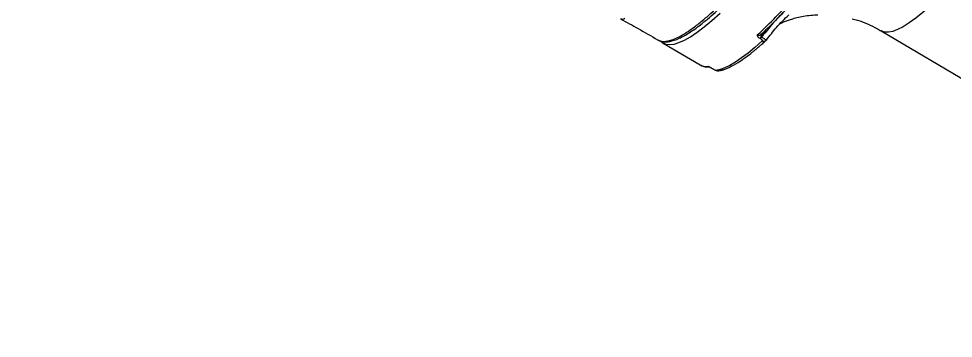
# Model space of a CAD drawing. Header units: millimetres. Extents: x -5609 to 5139, y -3980 to 3221.
# Drawn here: x 1279.1 to 1571.5, y -338.4 to -238.5 of the extents above; entities that cross this region are included whole.
import ezdxf

# ---------------------------------------------------------------- set-up
doc = ezdxf.new("R2010")
doc.units = ezdxf.units.MM
for name, color, linetype in [('DIKOM_ОБЪЕКТ', 7, 'Continuous'), ('DIKOM_РАЗМЕР_ЗОНА', 7, 'Continuous'), ('DIKOM_РАЗМЕР_ОБЪЕКТА', 7, 'Continuous')]:
    doc.layers.add(name, color=color, linetype=linetype)
doc.styles.add('style1', font='arial.ttf', dxfattribs={"width": 0.8})
doc.dimstyles.new('1-50', dxfattribs={"dimtxt": 300, "dimasz": 200, "dimexe": 100, "dimexo": 0, "dimgap": 100, "dimtad": 1, "dimtxsty": 'style1', "dimcen": 200, "dimclrd": 7, "dimclre": 7, "dimclrt": 7, "dimadec": 1, "dimazin": 2, "dimtfac": 1, "dimtmove": 0, "dimatfit": 2, "dimfxl": 0, "dimlwd": 25, "dimlwe": 18, "dimarcsym": 0})

# ---------------------------------------------------------------- blocks, each defined once
blk = doc.blocks.new('A$Cc336a1e3')
at = {"color": 7, "linetype": 'Continuous', "lineweight": 15}
for p, q in [((4287.62, 1034.34), (4287.64, 1034.32)), ((4331.66, 1029.68), (4331.53, 1029.41)), ((4369.02, 1030.63), (4686.26, 842.91)), ((4300.85, 1026.81), (4312.42, 1019.97)), ((4331.22, 1028.22), (4331.31, 1028.17)), ((4331.59, 1028.73), (4331.68, 1028.67)), ((4332.98, 1027.52), (4333.15, 1027.73)), ((4312.44, 1019.96), (4312.42, 1019.97)), ((4316.36, 1018.75), (4316.44, 1018.7)), ((4316.38, 1018.74), (4316.43, 1018.71)), ((4317.91, 1018.1), (4318.03, 1018.09))]:
    blk.add_line(p, q, dxfattribs=at)
at = {"color": 8, "linetype": 'Continuous', "lineweight": 15}
for p, q in [((4331.59, 1028.73), (4333.05, 1031.02)), ((4333.16, 1027.72), (4332.97, 1027.53)), ((4333.11, 1027.68), (4333.16, 1027.72))]:
    blk.add_line(p, q, dxfattribs=at)
at = {"color": 8, "linetype": 'Continuous', "lineweight": 15, "flags": 128}
for points in [[(4300.84, 1026.82), (4301.72, 1026.45), (4302.9, 1026.31), (4304.27, 1026.47), (4305.8, 1026.94), (4307.52, 1027.71), (4309.41, 1028.79), (4311.47, 1030.17), (4313.7, 1031.85), (4316.1, 1033.83), (4318.67, 1036.11)], [(4392.75, 1046.52), (4389.85, 1043.54), (4387.11, 1040.85), (4384.54, 1038.47), (4382.14, 1036.38), (4379.9, 1034.59), (4377.83, 1033.1), (4375.94, 1031.91), (4374.22, 1031.03), (4372.67, 1030.46), (4371.31, 1030.19), (4370.12, 1030.23), (4369.12, 1030.58), (4369.02, 1030.63)]]:
    blk.add_lwpolyline(points, dxfattribs=at)
at = {"color": 7, "linetype": 'Continuous', "lineweight": 15, "flags": 128}
for points in [[(4300.31, 1027.21), (4300.72, 1026.89), (4300.84, 1026.82)], [(4331.87, 1027.45), (4329.58, 1025.44), (4327.42, 1023.66), (4325.39, 1022.14), (4323.51, 1020.86), (4321.77, 1019.82), (4320.17, 1019.04), (4318.71, 1018.5), (4317.4, 1018.22)]]:
    blk.add_lwpolyline(points, dxfattribs=at)
at = {"color": 7, "linetype": 'Continuous', "lineweight": 15}
for centre, radius, start, end in [((4197.57, 1172.04), 194.9, 312.9361, 317.7183), ((4330.84, 1030.15), 0.948, 238.0303, 330.0531), ((4328.79, 1030.37), 3.24, 318.4279, 329.49), ((4328.88, 1030.32), 3.24, 318.4093, 329.4733)]:
    blk.add_arc(centre, radius, start, end, dxfattribs=at)
at = {"color": 8, "linetype": 'Continuous', "lineweight": 15}
blk.add_arc((4314.41, 1023.55), 4.1, 241.1658, 277.2684, dxfattribs=at)
for points, knots in [([(4299.16, 1027.85), (4299.44, 1027.7), (4300.09, 1027.35), (4301.03, 1027.29), (4301.79, 1027.35), (4302.2, 1027.41), (4302.63, 1027.5), (4303.08, 1027.61), (4303.54, 1027.75), (4304.44, 1028.07), (4305.9, 1028.73), (4308.1, 1030.01), (4310.64, 1031.78), (4313.44, 1034), (4316.47, 1036.64), (4318.84, 1038.87), (4320.49, 1040.47), (4321.28, 1041.26), (4322.1, 1042.07), (4322.93, 1042.91), (4323.78, 1043.78), (4324.65, 1044.69), (4325.86, 1045.96), (4327.49, 1047.69), (4329.61, 1049.99), (4331.94, 1052.59), (4334.51, 1055.5), (4337.33, 1058.76), (4340.26, 1062.22), (4343.29, 1065.87), (4346.38, 1069.64), (4349.6, 1073.65), (4352.91, 1077.82), (4356.31, 1082.15), (4360.95, 1088.15), (4366.9, 1095.97), (4374.24, 1105.84), (4381.68, 1116.04), (4389.2, 1126.52), (4396.75, 1137.18), (4401.88, 1144.56), (4404.42, 1148.21)], [0, 0, 0, 0, 0.028486, 0.065185, 0.074861, 0.084564, 0.094295, 0.104051, 0.113835, 0.123646, 0.159169, 0.196445, 0.235472, 0.276252, 0.313587, 0.352279, 0.361152, 0.370093, 0.379103, 0.388181, 0.397327, 0.406542, 0.415825, 0.435341, 0.456312, 0.478739, 0.502623, 0.527962, 0.554758, 0.579256, 0.605027, 0.6308, 0.656571, 0.682343, 0.708115, 0.759643, 0.810018, 0.859242, 0.907313, 0.954233, 1, 1, 1, 1]), ([(4343.58, 1040.45), (4342.68, 1039.81), (4339.93, 1037.83), (4335.89, 1033.91), (4333.08, 1030.42), (4331.68, 1028.67)], [0, 0, 0, 0, 0.195143, 0.598543, 1, 1, 1, 1]), ([(4288.94, 1034.51), (4288.68, 1034.37), (4288.19, 1034.11), (4287.82, 1034.27), (4287.65, 1034.34)], [0, 0, 0, 0, 0.538247, 1, 1, 1, 1]), ([(4331.53, 1029.41), (4331.5, 1029.35), (4331.43, 1029.22), (4331.42, 1029.02), (4331.46, 1028.85), (4331.53, 1028.77), (4331.57, 1028.74), (4331.59, 1028.73)], [0, 0, 0, 0, 0.28569, 0.64269, 0.845269, 0.926497, 1, 1, 1, 1]), ([(4333.13, 1027.75), (4333.12, 1027.75), (4333.11, 1027.76), (4332.9, 1027.89), (4332.62, 1028.07), (4332.34, 1028.25), (4332.03, 1028.45), (4331.79, 1028.6), (4331.68, 1028.67)], [0, 0, 0, 0, 0.112235, 0.392599, 0.539057, 0.690087, 0.844569, 1, 1, 1, 1]), ([(4332.82, 1027.44), (4332.74, 1027.4), (4332.56, 1027.3), (4332.21, 1027.3), (4331.98, 1027.4), (4331.87, 1027.45)], [0, 0, 0, 0, 0.268236, 0.647185, 1, 1, 1, 1])]:
    blk.add_open_spline(points, degree=3, knots=knots, dxfattribs=at)
at = {"color": 7, "linetype": 'Continuous', "lineweight": 15}
for points, knots in [([(4299.15, 1027.82), (4299.42, 1027.68), (4299.93, 1027.43), (4300.66, 1027.27), (4301.22, 1027.2), (4301.78, 1027.18), (4302.34, 1027.21), (4303.63, 1027.39), (4305.73, 1028.09), (4308.96, 1029.89), (4312.65, 1032.52), (4317.01, 1036.18), (4322.1, 1040.99), (4327.74, 1046.83), (4333.3, 1052.91), (4337.2, 1057.47), (4338.84, 1059.39)], [0, 0, 0, 0, 0.033007, 0.062123, 0.087707, 0.112261, 0.136278, 0.159843, 0.270642, 0.36963, 0.468749, 0.581131, 0.693494, 0.805853, 0.91821, 1, 1, 1, 1]), ([(4331.66, 1029.68), (4333.41, 1031.33), (4336.83, 1034.56), (4340.83, 1038.83), (4342.78, 1040.92)], [0, 0, 0, 0, 0.512192, 1, 1, 1, 1]), ([(4333.16, 1027.72), (4334.19, 1029.06), (4336.32, 1031.86), (4338.84, 1034.33), (4340.15, 1035.61)], [0, 0, 0, 0, 0.48237, 1, 1, 1, 1]), ([(4337.54, 1032.92), (4337.56, 1032.93), (4337.81, 1033.06), (4338.51, 1033.37), (4339.66, 1033.83), (4341.05, 1034.3), (4342.72, 1034.77), (4344.7, 1035.19), (4346.9, 1035.53), (4348.54, 1035.62), (4349.29, 1035.66)], [0, 0, 0, 0, 0.01496, 0.165744, 0.31003, 0.449074, 0.584154, 0.73104, 0.875503, 1, 1, 1, 1]), ([(4287.62, 1034.29), (4289.44, 1033.31), (4293.33, 1031.22), (4297.12, 1028.99), (4299.14, 1027.81)], [0, 0, 0, 0, 0.469476, 1, 1, 1, 1]), ([(4359.98, 1034.41), (4360.53, 1034.27), (4362.14, 1033.85), (4364.8, 1032.81), (4367.28, 1031.67), (4368.62, 1030.83), (4369, 1030.6)], [0, 0, 0, 0, 0.180402, 0.524524, 0.867938, 1, 1, 1, 1]), ([(4330.34, 1029.35), (4330.3, 1029.3), (4330.24, 1029.19), (4330.35, 1028.96), (4330.52, 1028.75), (4330.71, 1028.57), (4330.94, 1028.39), (4331.13, 1028.28), (4331.22, 1028.22)], [0, 0, 0, 0, 0.249577, 0.499385, 0.627431, 0.749921, 0.875179, 1, 1, 1, 1]), ([(4300.07, 1027.43), (4300.15, 1027.35), (4300.38, 1027.12), (4300.67, 1026.93), (4300.85, 1026.81)], [0, 0, 0, 0, 0.357557, 1, 1, 1, 1]), ([(4318.07, 1018.09), (4318.24, 1018.12), (4318.55, 1018.16), (4318.96, 1018.26), (4319.3, 1018.35), (4319.58, 1018.43), (4319.85, 1018.52), (4320.49, 1018.74), (4321.88, 1019.32), (4324.48, 1020.76), (4326.99, 1022.55), (4328.7, 1023.9), (4329.13, 1024.24), (4329.54, 1024.58), (4329.95, 1024.92), (4330.41, 1025.3), (4331.01, 1025.81), (4331.83, 1026.52), (4332.47, 1027.1), (4332.83, 1027.42)], [0, 0, 0, 0, 0.047517, 0.084812, 0.111882, 0.134468, 0.15758, 0.181177, 0.292865, 0.49227, 0.746022, 0.770947, 0.795869, 0.820083, 0.84273, 0.865181, 0.897811, 0.942757, 1, 1, 1, 1]), ([(4331.31, 1028.17), (4331.37, 1028.13), (4331.49, 1028.06), (4331.63, 1027.94), (4331.76, 1027.83), (4331.87, 1027.69), (4331.94, 1027.55), (4331.89, 1027.48), (4331.87, 1027.45)], [0, 0, 0, 0, 0.124401, 0.250077, 0.372858, 0.500483, 0.750241, 1, 1, 1, 1]), ([(4332.97, 1027.53), (4332.96, 1027.51), (4332.92, 1027.46), (4332.86, 1027.45), (4332.82, 1027.44)], [0, 0, 0, 0, 0.391793, 1, 1, 1, 1]), ([(4312.74, 1019.84), (4312.91, 1019.76), (4313.33, 1019.58), (4313.58, 1019.51), (4313.94, 1019.42), (4314.2, 1019.38), (4314.42, 1019.35), (4314.71, 1019.33), (4315.05, 1019.32), (4315.31, 1019.34), (4315.44, 1019.35)], [0, 0, 0, 0, 0.121136, 0.298344, 0.464419, 0.535739, 0.611706, 0.722523, 0.870457, 1, 1, 1, 1]), ([(4316.38, 1018.74), (4316.21, 1018.84), (4315.87, 1019.04), (4315.4, 1019.29), (4315.05, 1019.45), (4314.97, 1019.47), (4314.93, 1019.48)], [0, 0, 0, 0, 0.250516, 0.500208, 0.749971, 1, 1, 1, 1]), ([(4315.43, 1019.33), (4315.43, 1019.33), (4315.42, 1019.32), (4315.46, 1019.29), (4315.53, 1019.24), (4315.68, 1019.16), (4315.87, 1019.05), (4316.03, 1018.96), (4316.11, 1018.91), (4316.11, 1018.91)], [0, 0, 0, 0, 0.010733, 0.175945, 0.356762, 0.553581, 0.767364, 0.996034, 1, 1, 1, 1]), ([(4317.4, 1018.22), (4317.38, 1018.22), (4317.32, 1018.23), (4317.08, 1018.35), (4316.77, 1018.51), (4316.54, 1018.64), (4316.43, 1018.71)], [0, 0, 0, 0, 0.250468, 0.500644, 0.750435, 1, 1, 1, 1]), ([(4318.07, 1018.1), (4317.96, 1018.09), (4317.73, 1018.06), (4317.51, 1018.16), (4317.4, 1018.22)], [0, 0, 0, 0, 0.482292, 1, 1, 1, 1])]:
    blk.add_open_spline(points, degree=3, knots=knots, dxfattribs=at)
blk = doc.blocks.new('*D2')
at = {"layer": 'Defpoints', "color": 0, "transparency": 16777216}
for p in [(-5158.5, 3221.44), (639.33, 3221.44), (2080.28, -2772.9)]:
    blk.add_point(p, dxfattribs=at)
at = {"layer": 'DIKOM_РАЗМЕР_ЗОНА', "color": 7, "lineweight": 18, "transparency": 16777216}
for p, q in [((639.33, 3221.44), (-5258.5, 3221.44)), ((2080.28, -2772.9), (-5258.5, -2772.9))]:
    blk.add_line(p, q, dxfattribs=at)
at = {"layer": 'DIKOM_РАЗМЕР_ЗОНА', "color": 7, "lineweight": 25, "transparency": 16777216}
blk.add_line((-5158.5, -2572.9), (-5158.5, 3021.44), dxfattribs=at)
at = {"layer": 'DIKOM_РАЗМЕР_ЗОНА', "color": 7, "transparency": 16777216}
for points in [[(-5191.83, 3021.44), (-5125.17, 3021.44), (-5158.5, 3221.44)], [(-5191.83, -2572.9), (-5125.17, -2572.9), (-5158.5, -2772.9)]]:
    blk.add_solid(points, dxfattribs=at)
at = {"layer": 'DIKOM_РАЗМЕР_ЗОНА', "color": 7, "transparency": 16777216, "insert": (-5411.67, 224.27), "char_height": 300, "attachment_point": 5, "rotation": 90, "style": 'style1'}
blk.add_mtext('6000', dxfattribs=at)
blk = doc.blocks.new('*D3')
at = {"layer": 'Defpoints', "color": 0, "transparency": 16777216}
for p in [(3639.92, 380.08), (-2820.17, -123), (3639.92, -3311)]:
    blk.add_point(p, dxfattribs=at)
at = {"layer": 'DIKOM_РАЗМЕР_ОБЪЕКТА', "color": 7, "lineweight": 18, "transparency": 16777216}
for p, q in [((3639.92, 380.08), (3639.92, -3411)), ((-2820.17, -123), (-2820.17, -3411))]:
    blk.add_line(p, q, dxfattribs=at)
at = {"layer": 'DIKOM_РАЗМЕР_ОБЪЕКТА', "color": 7, "lineweight": 25, "transparency": 16777216}
blk.add_line((-2620.17, -3311), (3439.92, -3311), dxfattribs=at)
at = {"layer": 'DIKOM_РАЗМЕР_ОБЪЕКТА', "color": 7, "transparency": 16777216}
for points in [[(-2620.17, -3277.67), (-2620.17, -3344.33), (-2820.17, -3311)], [(3439.92, -3277.67), (3439.92, -3344.33), (3639.92, -3311)]]:
    blk.add_solid(points, dxfattribs=at)
at = {"layer": 'DIKOM_РАЗМЕР_ОБЪЕКТА', "color": 7, "transparency": 16777216, "insert": (300, -3057.83), "char_height": 300, "attachment_point": 5, "style": 'style1'}
blk.add_mtext('6450', dxfattribs=at)

msp = doc.modelspace()

# ---------------------------------------------------------------- linework, layer by layer
at = {"layer": 'DIKOM_РАЗМЕР_ОБЪЕКТА'}
msp.add_circle((2594.5, 436), 1052.678, dxfattribs=at)

# ---------------------------------------------------------------- block references
at = {"layer": 'DIKOM_ОБЪЕКТ'}
msp.add_blockref('A$Cc336a1e3', (-2820.166, -1272.903), dxfattribs=at)

# ---------------------------------------------------------------- dimensions: what is measured, and where the dimension line sits
at = {"layer": 'DIKOM_РАЗМЕР_ЗОНА'}
dim = msp.add_linear_dim(base=(-5158.5, 3221.444), p1=(2080.276, -2772.903), p2=(639.334, 3221.444), angle=90, text='6000', dimstyle='1-50', dxfattribs=at)
dim.commit()
dim.dimension.update_dxf_attribs({"geometry": '*D2', "text_midpoint": (-5158.5, 224.27), "dimtype": 160})
at = {"layer": 'DIKOM_РАЗМЕР_ОБЪЕКТА'}
dim = msp.add_linear_dim(base=(3639.915, -3311), p1=(-2820.166, -123), p2=(3639.915, 380.085), text='6450', dimstyle='1-50', dxfattribs=at)
dim.commit()
dim.dimension.update_dxf_attribs({"geometry": '*D3', "text_midpoint": (300, -3311), "dimtype": 160})

doc.saveas('drawing.dxf')
